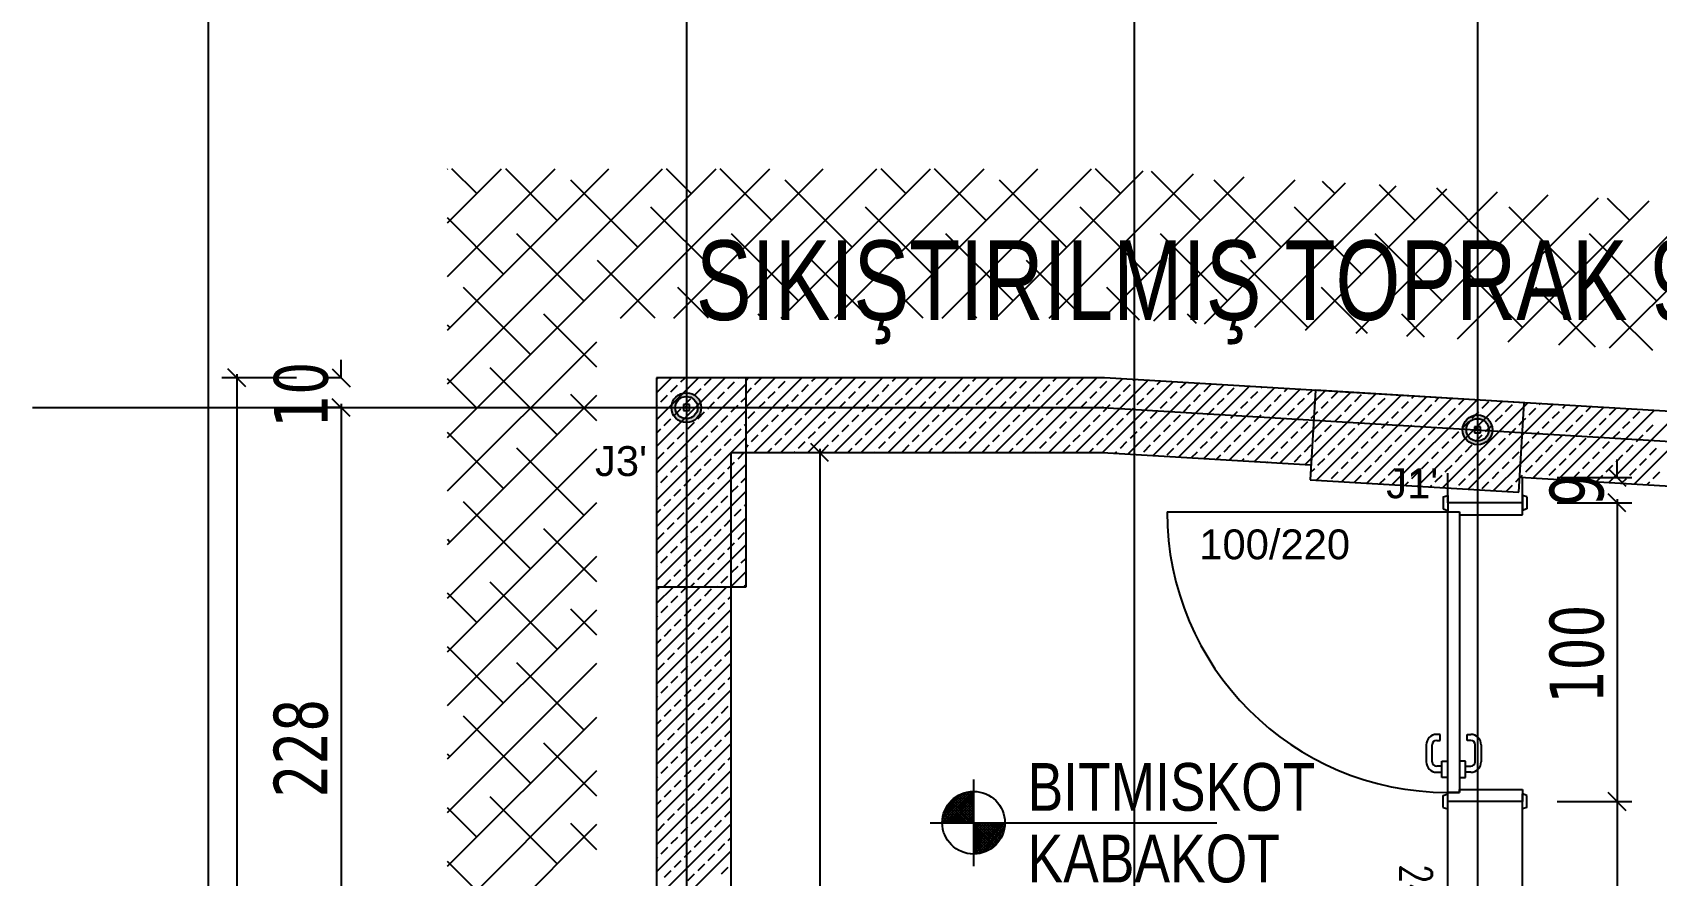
# Model space of a CAD drawing. Header units: millimetres. Extents: x 43168.9 to 43194.6, y -25545.1 to -25543.4.
# Drawn here: x 43170.1722 to 43170.281, y -25543.8257 to -25543.7692 of the extents above; entities that cross this region are included whole.
import ezdxf
from ezdxf.enums import TextEntityAlignment as Align

# ---------------------------------------------------------------- set-up
doc = ezdxf.new("R2010")
doc.units = ezdxf.units.MM
doc.header["$LTSCALE"] = 200
doc.linetypes.add('DASHDOT2', pattern=[0.5, 0.25, -0.125, 0, -0.125])
for name, color, linetype in [('aks_sgh', 5, 'DASHDOT2'), ('arsasiniri_sgh', 10, 'Continuous'), ('dograma_sgh', 43, 'Continuous'), ('duv_sgh', 4, 'Continuous'), ('kolon-b.a_sgh', 6, 'Continuous'), ('olcuaks_sgh', 41, 'Continuous'), ('olcuic_sgh', 183, 'Continuous'), ('poz_sgh', 12, 'Continuous'), ('tarama-betonarme_sgh', 223, 'Continuous'), ('tarama-zemin_sgh', 197, 'Continuous'), ('yazi-genel_sgh', 7, 'Continuous'), ('yazi-merdi_sgh', 9, 'Continuous')]:
    doc.layers.add(name, color=color, linetype=linetype)
doc.styles.add('1-200', font='arial.ttf', dxfattribs={"height": 60})
doc.styles.add('dim', font='VERDANA.TTF', dxfattribs={"width": 0.7})
doc.styles.add('text2', font='arial.ttf')
doc.styles.add('text3', font='simplex8.shx', dxfattribs={"width": 0.7})

msp = doc.modelspace()

# ---------------------------------------------------------------- hatches: boundary and pattern name
h = msp.add_hatch(color=256)
edge = h.paths.add_edge_path()
edge.add_arc((43170.216, -25543.79438), 0.001, 0, 360)
edge = h.paths.add_edge_path(flags=16)
edge.add_arc((43170.216, -25543.79438), 0.00075, 0, 360)
h = msp.add_hatch(color=256)
edge = h.paths.add_edge_path()
edge.add_arc((43170.269, -25543.79587), 0.001, 0, 360)
edge = h.paths.add_edge_path(flags=16)
edge.add_arc((43170.269, -25543.79587), 0.00075, 0, 360)

# ---------------------------------------------------------------- linework, layer by layer
at = {"color": 0, "linetype": 'ByBlock', "lineweight": -2}
for p, q in [((43170.18648, -25543.79298), (43170.18528, -25543.79178)), ((43170.19228, -25543.79178), (43170.19348, -25543.79298)), ((43170.19348, -25543.79498), (43170.19228, -25543.79378)), ((43170.19348, -25543.79498), (43170.19228, -25543.79378)), ((43170.2162, -25543.79418), (43170.2158, -25543.79418)), ((43170.2158, -25543.79418), (43170.2158, -25543.79458)), ((43170.21607, -25543.79431), (43170.21593, -25543.79445)), ((43170.21607, -25543.79445), (43170.21593, -25543.79431)), ((43170.2162, -25543.79458), (43170.2162, -25543.79418)), ((43170.2158, -25543.79458), (43170.2162, -25543.79458)), ((43170.2692, -25543.79567), (43170.2688, -25543.79567)), ((43170.2688, -25543.79567), (43170.2688, -25543.79607)), ((43170.2688, -25543.79607), (43170.2692, -25543.79607)), ((43170.26907, -25543.7958), (43170.26893, -25543.79594)), ((43170.26907, -25543.79594), (43170.26893, -25543.7958)), ((43170.2692, -25543.79607), (43170.2692, -25543.79567)), ((43170.22553, -25543.79798), (43170.22433, -25543.79678)), ((43170.27774, -25543.79845), (43170.27894, -25543.79965)), ((43170.27894, -25543.80136), (43170.27774, -25543.80016)), ((43170.27894, -25543.80136), (43170.27774, -25543.80016)), ((43170.27774, -25543.82016), (43170.27894, -25543.82136)), ((43170.27894, -25543.82136), (43170.27774, -25543.82016))]:
    msp.add_line(p, q, dxfattribs=at)
for p, q in [((43170.1722, -25543.79438), (43170.19488, -25543.79438)), ((43170.23315, -25543.82213), (43170.23519, -25543.82009)), ((43170.23316, -25543.82193), (43170.23499, -25543.82011)), ((43170.23321, -25543.82171), (43170.23478, -25543.82014)), ((43170.23327, -25543.82219), (43170.23524, -25543.82021)), ((43170.23328, -25543.82146), (43170.23452, -25543.82022)), ((43170.23344, -25543.82111), (43170.23417, -25543.82039)), ((43170.23345, -25543.82219), (43170.23524, -25543.82039)), ((43170.23524, -25543.82172), (43170.23402, -25543.82049)), ((43170.23524, -25543.82154), (43170.23412, -25543.82042)), ((43170.23524, -25543.82136), (43170.23423, -25543.82035)), ((43170.23524, -25543.82118), (43170.23436, -25543.82029)), ((43170.23524, -25543.821), (43170.23448, -25543.82024)), ((43170.23524, -25543.82082), (43170.23461, -25543.82019)), ((43170.23524, -25543.82064), (43170.23475, -25543.82015)), ((43170.23524, -25543.82046), (43170.2349, -25543.82012)), ((43170.23524, -25543.82028), (43170.23506, -25543.8201)), ((43170.23524, -25543.8201), (43170.23523, -25543.82009)), ((43170.23392, -25543.82219), (43170.23325, -25543.82152)), ((43170.2341, -25543.82219), (43170.23331, -25543.8214)), ((43170.23428, -25543.82219), (43170.23336, -25543.82127)), ((43170.23446, -25543.82219), (43170.23342, -25543.82115)), ((43170.23464, -25543.82219), (43170.23349, -25543.82104)), ((43170.23482, -25543.82219), (43170.23356, -25543.82093)), ((43170.23363, -25543.82219), (43170.23524, -25543.82057)), ((43170.235, -25543.82219), (43170.23364, -25543.82084)), ((43170.23517, -25543.82219), (43170.23373, -25543.82074)), ((43170.23381, -25543.82219), (43170.23524, -25543.82075)), ((43170.23524, -25543.82208), (43170.23382, -25543.82065)), ((43170.23524, -25543.8219), (43170.23391, -25543.82057)), ((43170.23399, -25543.82219), (43170.23524, -25543.82093)), ((43170.23417, -25543.82219), (43170.23524, -25543.82111)), ((43170.23435, -25543.82219), (43170.23524, -25543.82129)), ((43170.23453, -25543.82219), (43170.23524, -25543.82147)), ((43170.2332, -25543.82219), (43170.23315, -25543.82214)), ((43170.23338, -25543.82219), (43170.23316, -25543.82197)), ((43170.23356, -25543.82219), (43170.23318, -25543.82181)), ((43170.23374, -25543.82219), (43170.23322, -25543.82167)), ((43170.23471, -25543.82219), (43170.23524, -25543.82165)), ((43170.23488, -25543.82219), (43170.23524, -25543.82183)), ((43170.23506, -25543.82219), (43170.23524, -25543.82201)), ((43170.23524, -25543.82237), (43170.23542, -25543.82219)), ((43170.23524, -25543.82255), (43170.2356, -25543.82219)), ((43170.23524, -25543.82273), (43170.23578, -25543.82219)), ((43170.23524, -25543.82291), (43170.23596, -25543.82219)), ((43170.23524, -25543.82309), (43170.23614, -25543.82219)), ((43170.23524, -25543.82327), (43170.23632, -25543.82219)), ((43170.23524, -25543.82344), (43170.2365, -25543.82219)), ((43170.23524, -25543.82362), (43170.23668, -25543.82219)), ((43170.23524, -25543.8238), (43170.23686, -25543.82219)), ((43170.23524, -25543.82398), (43170.23704, -25543.82219)), ((43170.23524, -25543.82416), (43170.23722, -25543.82219)), ((43170.23669, -25543.82371), (43170.23524, -25543.82226)), ((43170.2366, -25543.82379), (43170.23524, -25543.82244)), ((43170.2365, -25543.82387), (43170.23524, -25543.82262)), ((43170.2353, -25543.82428), (43170.23734, -25543.82225)), ((43170.23678, -25543.82361), (43170.23535, -25543.82219)), ((43170.2355, -25543.82427), (43170.23733, -25543.82244)), ((43170.23686, -25543.82352), (43170.23553, -25543.82219)), ((43170.23694, -25543.82342), (43170.23571, -25543.82219)), ((43170.23572, -25543.82422), (43170.23729, -25543.82265)), ((43170.23701, -25543.82331), (43170.23589, -25543.82219)), ((43170.23708, -25543.8232), (43170.23607, -25543.82219)), ((43170.23714, -25543.82308), (43170.23625, -25543.82219)), ((43170.2372, -25543.82295), (43170.23643, -25543.82219)), ((43170.23724, -25543.82282), (43170.23661, -25543.82219)), ((43170.23728, -25543.82268), (43170.23679, -25543.82219)), ((43170.23731, -25543.82253), (43170.23697, -25543.82219)), ((43170.23733, -25543.82237), (43170.23715, -25543.82219)), ((43170.23734, -25543.8222), (43170.23733, -25543.82219)), ((43170.23639, -25543.82394), (43170.23524, -25543.8228)), ((43170.23628, -25543.82401), (43170.23524, -25543.82298)), ((43170.23616, -25543.82407), (43170.23524, -25543.82315)), ((43170.23603, -25543.82413), (43170.23524, -25543.82333)), ((43170.23591, -25543.82418), (43170.23524, -25543.82351)), ((43170.23576, -25543.82421), (43170.23524, -25543.82369)), ((43170.23597, -25543.82415), (43170.23722, -25543.82291)), ((43170.23632, -25543.82399), (43170.23704, -25543.82326)), ((43170.23562, -25543.82425), (43170.23524, -25543.82387)), ((43170.23546, -25543.82427), (43170.23524, -25543.82405)), ((43170.2353, -25543.82428), (43170.23524, -25543.82423))]:
    msp.add_line(p, q)
at = {"color": 0}
for p, q in [((43170.23524, -25543.81929), (43170.23524, -25543.82509)), ((43170.23234, -25543.82219), (43170.25154, -25543.82219))]:
    msp.add_line(p, q, dxfattribs=at)
at = {"color": 0, "linetype": 'Continuous', "lineweight": -2}
for centre, radius in [((43170.216, -25543.79438), 0.001), ((43170.216, -25543.79438), 0.00075), ((43170.269, -25543.79587), 0.001), ((43170.269, -25543.79587), 0.00075)]:
    msp.add_circle(centre, radius, dxfattribs=at)
at = {"color": 0}
msp.add_circle((43170.23524, -25543.82219), 0.0021, dxfattribs=at)
at = {"layer": 'aks_sgh'}
for p, q in [((43170.216, -25543.74092), (43170.216, -25544.78992)), ((43170.246, -25543.74092), (43170.246, -25544.78992)), ((43170.269, -25543.74092), (43170.269, -25544.78992)), ((43170.19488, -25543.79438), (43170.24394, -25543.79438)), ((43170.24394, -25543.79438), (43170.24388, -25543.79438)), ((43170.24388, -25543.79438), (43170.56788, -25543.81361))]:
    msp.add_line(p, q, dxfattribs=at)
at = {"layer": 'arsasiniri_sgh', "color": 14}
msp.add_line((43170.184, -25544.89), (43170.184, -25543.58847), dxfattribs=at)
at = {"layer": 'dograma_sgh'}
for p, q in [((43170.2667, -25543.80036), (43170.267, -25543.80026)), ((43170.2667, -25543.80036), (43170.2667, -25543.80116)), ((43170.267, -25543.80026), (43170.267, -25543.80126)), ((43170.272, -25543.80076), (43170.267, -25543.80076)), ((43170.267, -25543.80076), (43170.267, -25543.80136)), ((43170.2723, -25543.80036), (43170.272, -25543.80026)), ((43170.272, -25543.80026), (43170.272, -25543.80126)), ((43170.272, -25543.80156), (43170.272, -25543.80076)), ((43170.2723, -25543.80036), (43170.2723, -25543.80116)), ((43170.2667, -25543.80116), (43170.267, -25543.80126)), ((43170.267, -25543.82016), (43170.267, -25543.80136)), ((43170.267, -25543.80136), (43170.2678, -25543.80136)), ((43170.267, -25543.80136), (43170.2673, -25543.80136)), ((43170.2673, -25543.80136), (43170.2678, -25543.80136)), ((43170.2678, -25543.80136), (43170.2678, -25543.82016)), ((43170.2678, -25543.80136), (43170.2678, -25543.80156)), ((43170.2678, -25543.80156), (43170.272, -25543.80156)), ((43170.2723, -25543.80116), (43170.272, -25543.80126)), ((43170.26556, -25543.81697), (43170.26556, -25543.81811)), ((43170.26596, -25543.81811), (43170.26596, -25543.81697)), ((43170.2665, -25543.81627), (43170.26626, -25543.81627)), ((43170.26626, -25543.81667), (43170.2665, -25543.81667)), ((43170.2665, -25543.81667), (43170.2665, -25543.81627)), ((43170.2683, -25543.81667), (43170.2683, -25543.81627)), ((43170.2683, -25543.81627), (43170.26854, -25543.81627)), ((43170.26854, -25543.81667), (43170.2683, -25543.81667)), ((43170.26884, -25543.81811), (43170.26884, -25543.81697)), ((43170.26924, -25543.81697), (43170.26924, -25543.81811)), ((43170.2666, -25543.81916), (43170.2666, -25543.81806)), ((43170.2666, -25543.81806), (43170.267, -25543.81806)), ((43170.2682, -25543.81806), (43170.2678, -25543.81806)), ((43170.2682, -25543.81916), (43170.2682, -25543.81806)), ((43170.2666, -25543.81841), (43170.26626, -25543.81841)), ((43170.26626, -25543.81881), (43170.2666, -25543.81881)), ((43170.267, -25543.81916), (43170.2666, -25543.81916)), ((43170.2678, -25543.81916), (43170.2682, -25543.81916)), ((43170.2682, -25543.81841), (43170.26854, -25543.81841)), ((43170.26854, -25543.81881), (43170.2682, -25543.81881)), ((43170.2667, -25543.82036), (43170.267, -25543.82026)), ((43170.2667, -25543.82116), (43170.2667, -25543.82036)), ((43170.2678, -25543.82016), (43170.267, -25543.82016)), ((43170.267, -25543.82076), (43170.267, -25543.82016)), ((43170.267, -25543.82016), (43170.2673, -25543.82016)), ((43170.267, -25543.82126), (43170.267, -25543.82026)), ((43170.2673, -25543.82016), (43170.2678, -25543.82016)), ((43170.2678, -25543.82016), (43170.2678, -25543.81996)), ((43170.2678, -25543.81996), (43170.272, -25543.81996)), ((43170.272, -25543.81996), (43170.272, -25543.82076)), ((43170.2723, -25543.82036), (43170.272, -25543.82026)), ((43170.272, -25543.82126), (43170.272, -25543.82026)), ((43170.2723, -25543.82116), (43170.2723, -25543.82036)), ((43170.2667, -25543.82116), (43170.267, -25543.82126)), ((43170.272, -25543.82076), (43170.267, -25543.82076)), ((43170.2723, -25543.82116), (43170.272, -25543.82126))]:
    msp.add_line(p, q, dxfattribs=at)
at = {"layer": 'dograma_sgh', "color": 145}
msp.add_line((43170.2482, -25543.80136), (43170.267, -25543.80136), dxfattribs=at)
msp.add_arc((43170.267, -25543.80136), 0.0188, 180, 270, dxfattribs=at)
at = {"layer": 'dograma_sgh'}
for centre, radius, start, end in [((43170.26626, -25543.81697), 0.0007, 90, 180), ((43170.26626, -25543.81697), 0.0003, 90, 180), ((43170.26854, -25543.81697), 0.0007, 0, 90), ((43170.26854, -25543.81697), 0.0003, 0, 90), ((43170.26626, -25543.81811), 0.0007, 180, 270), ((43170.26626, -25543.81811), 0.0003, 180, 270), ((43170.26854, -25543.81811), 0.0003, 270, 0), ((43170.26854, -25543.81811), 0.0007, 270, 0)]:
    msp.add_arc(centre, radius, start, end, dxfattribs=at)
at = {"layer": 'duv_sgh'}
for p, q in [((43170.267, -25543.80076), (43170.267, -25543.79876)), ((43170.272, -25543.80076), (43170.272, -25543.79905)), ((43170.272, -25543.80076), (43170.267, -25543.80076)), ((43170.267, -25543.83792), (43170.267, -25543.82076)), ((43170.272, -25543.82076), (43170.267, -25543.82076)), ((43170.272, -25543.83792), (43170.272, -25543.82076))]:
    msp.add_line(p, q, dxfattribs=at)
at = {"layer": 'kolon-b.a_sgh'}
for p, q in [((43170.244, -25543.79238), (43170.214, -25543.79238)), ((43170.214, -25543.79238), (43170.214, -25543.91192)), ((43170.22, -25543.79238), (43170.214, -25543.79238)), ((43170.214, -25543.79238), (43170.214, -25543.80638)), ((43170.22, -25543.80638), (43170.22, -25543.79238)), ((43170.55088, -25543.8106), (43170.244, -25543.79238)), ((43170.25814, -25543.79322), (43170.25778, -25543.79921)), ((43170.27211, -25543.79405), (43170.25814, -25543.79322)), ((43170.27176, -25543.80004), (43170.27211, -25543.79405)), ((43170.219, -25543.90692), (43170.219, -25543.79738)), ((43170.219, -25543.79738), (43170.24385, -25543.79738)), ((43170.24385, -25543.79738), (43170.25784, -25543.79821)), ((43170.25778, -25543.79921), (43170.27176, -25543.80004)), ((43170.27182, -25543.79904), (43170.54588, -25543.81531)), ((43170.214, -25543.80638), (43170.22, -25543.80638))]:
    msp.add_line(p, q, dxfattribs=at)
at = {"layer": 'olcuaks_sgh'}
for p, q in [((43170.18588, -25543.79213), (43170.18588, -25544.78874)), ((43170.19288, -25543.79238), (43170.19288, -25543.79118)), ((43170.18988, -25543.79238), (43170.18488, -25543.79238)), ((43170.19288, -25543.79238), (43170.19188, -25543.79238)), ((43170.19288, -25543.79438), (43170.19188, -25543.79438)), ((43170.19288, -25543.79438), (43170.19188, -25543.79438)), ((43170.19288, -25543.79413), (43170.19288, -25543.84017)), ((43170.19288, -25543.79438), (43170.19288, -25543.79558))]:
    msp.add_line(p, q, dxfattribs=at)
at = {"layer": 'olcuic_sgh'}
for p, q in [((43170.221, -25543.79738), (43170.22593, -25543.79738)), ((43170.22493, -25543.79713), (43170.22493, -25543.90717)), ((43170.27834, -25543.79905), (43170.27834, -25543.79785)), ((43170.27434, -25543.79905), (43170.27934, -25543.79905)), ((43170.27434, -25543.80076), (43170.27934, -25543.80076)), ((43170.27434, -25543.80076), (43170.27934, -25543.80076)), ((43170.27834, -25543.80051), (43170.27834, -25543.82101)), ((43170.27834, -25543.80076), (43170.27834, -25543.80196)), ((43170.27834, -25543.82051), (43170.27834, -25543.83817)), ((43170.27434, -25543.82076), (43170.27934, -25543.82076)), ((43170.27434, -25543.82076), (43170.27934, -25543.82076))]:
    msp.add_line(p, q, dxfattribs=at)
at = {"layer": 'tarama-betonarme_sgh'}
for p, q in [((43170.214, -25543.79339), (43170.21501, -25543.79238)), ((43170.214, -25543.79519), (43170.21681, -25543.79238)), ((43170.214, -25543.79698), (43170.2186, -25543.79238)), ((43170.214, -25543.79878), (43170.22, -25543.79278)), ((43170.21407, -25543.79243), (43170.21411, -25543.79238)), ((43170.21497, -25543.79333), (43170.21541, -25543.79288)), ((43170.21564, -25543.79265), (43170.21591, -25543.79238)), ((43170.21654, -25543.79355), (43170.21699, -25543.7931)), ((43170.21721, -25543.79288), (43170.21766, -25543.79243)), ((43170.21878, -25543.7931), (43170.21923, -25543.79265)), ((43170.21946, -25543.79243), (43170.2195, -25543.79238)), ((43170.22, -25543.79253), (43170.22015, -25543.79238)), ((43170.22, -25543.79433), (43170.22195, -25543.79238)), ((43170.22, -25543.79613), (43170.22374, -25543.79238)), ((43170.22, -25543.79343), (43170.22037, -25543.79306)), ((43170.22054, -25543.79738), (43170.22554, -25543.79238)), ((43170.22059, -25543.79284), (43170.22104, -25543.79239)), ((43170.22149, -25543.79374), (43170.22194, -25543.79329)), ((43170.22217, -25543.79306), (43170.22262, -25543.79261)), ((43170.22233, -25543.79738), (43170.22733, -25543.79238)), ((43170.22284, -25543.79239), (43170.22284, -25543.79238)), ((43170.22374, -25543.79329), (43170.22419, -25543.79284)), ((43170.22413, -25543.79738), (43170.22913, -25543.79238)), ((43170.22441, -25543.79261), (43170.22464, -25543.79238)), ((43170.22531, -25543.79351), (43170.22576, -25543.79306)), ((43170.22593, -25543.79738), (43170.23093, -25543.79238)), ((43170.22598, -25543.79284), (43170.22643, -25543.79239)), ((43170.22688, -25543.79374), (43170.22733, -25543.79329)), ((43170.22755, -25543.79306), (43170.228, -25543.79261)), ((43170.22772, -25543.79738), (43170.23272, -25543.79238)), ((43170.22823, -25543.79239), (43170.22823, -25543.79238)), ((43170.22913, -25543.79329), (43170.22957, -25543.79284)), ((43170.22952, -25543.79738), (43170.23452, -25543.79238)), ((43170.2298, -25543.79261), (43170.23003, -25543.79238)), ((43170.2307, -25543.79351), (43170.23115, -25543.79306)), ((43170.23131, -25543.79738), (43170.23631, -25543.79238)), ((43170.23137, -25543.79284), (43170.23182, -25543.79239)), ((43170.23227, -25543.79374), (43170.23272, -25543.79329)), ((43170.23294, -25543.79306), (43170.23339, -25543.79261)), ((43170.23311, -25543.79738), (43170.23811, -25543.79238)), ((43170.23362, -25543.79239), (43170.23362, -25543.79238)), ((43170.23451, -25543.79329), (43170.23496, -25543.79284)), ((43170.23491, -25543.79738), (43170.23991, -25543.79238)), ((43170.23519, -25543.79261), (43170.23542, -25543.79238)), ((43170.23609, -25543.79351), (43170.23653, -25543.79306)), ((43170.2367, -25543.79738), (43170.2417, -25543.79238)), ((43170.23676, -25543.79284), (43170.23721, -25543.79239)), ((43170.23766, -25543.79374), (43170.23811, -25543.79329)), ((43170.23833, -25543.79306), (43170.23878, -25543.79261)), ((43170.2385, -25543.79738), (43170.2435, -25543.79238)), ((43170.239, -25543.79239), (43170.23901, -25543.79238)), ((43170.2399, -25543.79329), (43170.24035, -25543.79284)), ((43170.24029, -25543.79738), (43170.24522, -25543.79246)), ((43170.24058, -25543.79261), (43170.2408, -25543.79238)), ((43170.24147, -25543.79351), (43170.24192, -25543.79306)), ((43170.24209, -25543.79738), (43170.24692, -25543.79256)), ((43170.24215, -25543.79284), (43170.2426, -25543.79239)), ((43170.24305, -25543.79374), (43170.24349, -25543.79329)), ((43170.24372, -25543.79306), (43170.24417, -25543.79261)), ((43170.24388, -25543.79739), (43170.24861, -25543.79266)), ((43170.24529, -25543.79329), (43170.24574, -25543.79284)), ((43170.24558, -25543.79749), (43170.25031, -25543.79276)), ((43170.24596, -25543.79261), (43170.24607, -25543.79251)), ((43170.24686, -25543.79351), (43170.24731, -25543.79306)), ((43170.24728, -25543.79759), (43170.252, -25543.79286)), ((43170.24754, -25543.79284), (43170.24777, -25543.79261)), ((43170.24843, -25543.79374), (43170.24888, -25543.79329)), ((43170.24897, -25543.79769), (43170.2537, -25543.79296)), ((43170.24911, -25543.79306), (43170.24946, -25543.79271)), ((43170.25067, -25543.79779), (43170.25539, -25543.79306)), ((43170.25068, -25543.79329), (43170.25113, -25543.79284)), ((43170.25225, -25543.79351), (43170.2527, -25543.79306)), ((43170.25236, -25543.79789), (43170.25709, -25543.79316)), ((43170.25382, -25543.79374), (43170.25427, -25543.79329)), ((43170.2545, -25543.79306), (43170.25455, -25543.79301)), ((43170.25607, -25543.79329), (43170.25624, -25543.79311)), ((43170.25764, -25543.79351), (43170.25794, -25543.79321)), ((43170.25809, -25543.79395), (43170.25879, -25543.79326)), ((43170.25921, -25543.79374), (43170.25963, -25543.79331)), ((43170.214, -25543.79429), (43170.21407, -25543.79422)), ((43170.21429, -25543.794), (43170.21474, -25543.79355)), ((43170.21586, -25543.79422), (43170.21631, -25543.79377)), ((43170.21743, -25543.79445), (43170.21788, -25543.794)), ((43170.21811, -25543.79377), (43170.21856, -25543.79333)), ((43170.21901, -25543.79467), (43170.21946, -25543.79422)), ((43170.21968, -25543.794), (43170.22, -25543.79368)), ((43170.22082, -25543.79441), (43170.22127, -25543.79396)), ((43170.22239, -25543.79463), (43170.22284, -25543.79418)), ((43170.22306, -25543.79396), (43170.22351, -25543.79351)), ((43170.22464, -25543.79418), (43170.22508, -25543.79374)), ((43170.22621, -25543.79441), (43170.22666, -25543.79396)), ((43170.22778, -25543.79463), (43170.22823, -25543.79418)), ((43170.22845, -25543.79396), (43170.2289, -25543.79351)), ((43170.23002, -25543.79418), (43170.23047, -25543.79374)), ((43170.2316, -25543.79441), (43170.23204, -25543.79396)), ((43170.23317, -25543.79463), (43170.23362, -25543.79418)), ((43170.23384, -25543.79396), (43170.23429, -25543.79351)), ((43170.23541, -25543.79418), (43170.23586, -25543.79374)), ((43170.23698, -25543.79441), (43170.23743, -25543.79396)), ((43170.23856, -25543.79463), (43170.239, -25543.79418)), ((43170.23923, -25543.79396), (43170.23968, -25543.79351)), ((43170.2408, -25543.79418), (43170.24125, -25543.79374)), ((43170.24237, -25543.79441), (43170.24282, -25543.79396)), ((43170.24394, -25543.79463), (43170.24439, -25543.79418)), ((43170.24462, -25543.79396), (43170.24507, -25543.79351)), ((43170.24619, -25543.79418), (43170.24664, -25543.79374)), ((43170.24776, -25543.79441), (43170.24821, -25543.79396)), ((43170.24933, -25543.79463), (43170.24978, -25543.79418)), ((43170.25, -25543.79396), (43170.25045, -25543.79351)), ((43170.25158, -25543.79418), (43170.25203, -25543.79374)), ((43170.25315, -25543.79441), (43170.2536, -25543.79396)), ((43170.25406, -25543.79799), (43170.25809, -25543.79395)), ((43170.25472, -25543.79463), (43170.25517, -25543.79418)), ((43170.25539, -25543.79396), (43170.25584, -25543.79351)), ((43170.25696, -25543.79418), (43170.25741, -25543.79374)), ((43170.25787, -25543.79777), (43170.26218, -25543.79346)), ((43170.25798, -25543.79586), (43170.26048, -25543.79336)), ((43170.2582, -25543.79924), (43170.26387, -25543.79356)), ((43170.25854, -25543.79441), (43170.25899, -25543.79396)), ((43170.25989, -25543.79934), (43170.26557, -25543.79366)), ((43170.26011, -25543.79463), (43170.26056, -25543.79418)), ((43170.26078, -25543.79396), (43170.26123, -25543.79351)), ((43170.26159, -25543.79944), (43170.26726, -25543.79376)), ((43170.26235, -25543.79418), (43170.2628, -25543.79374)), ((43170.26328, -25543.79954), (43170.26896, -25543.79387)), ((43170.26392, -25543.79441), (43170.26437, -25543.79396)), ((43170.2646, -25543.79374), (43170.26472, -25543.79361)), ((43170.26498, -25543.79964), (43170.27065, -25543.79397)), ((43170.2655, -25543.79463), (43170.26594, -25543.79418)), ((43170.26617, -25543.79396), (43170.26641, -25543.79371)), ((43170.26667, -25543.79974), (43170.2721, -25543.79432)), ((43170.26774, -25543.79418), (43170.26811, -25543.79382)), ((43170.26931, -25543.79441), (43170.26976, -25543.79396)), ((43170.27088, -25543.79463), (43170.27133, -25543.79418)), ((43170.27187, -25543.79814), (43170.27574, -25543.79427)), ((43170.27198, -25543.79623), (43170.27404, -25543.79417)), ((43170.2721, -25543.79432), (43170.27235, -25543.79407)), ((43170.27271, -25543.7991), (43170.27743, -25543.79437)), ((43170.27313, -25543.79418), (43170.2732, -25543.79412)), ((43170.2747, -25543.79441), (43170.27489, -25543.79422)), ((43170.27627, -25543.79463), (43170.27659, -25543.79432)), ((43170.214, -25543.80058), (43170.22, -25543.79458)), ((43170.21452, -25543.79557), (43170.21497, -25543.79512)), ((43170.21519, -25543.7949), (43170.21564, -25543.79445)), ((43170.21609, -25543.7958), (43170.21654, -25543.79535)), ((43170.21676, -25543.79512), (43170.21721, -25543.79467)), ((43170.21833, -25543.79535), (43170.21878, -25543.7949)), ((43170.2199, -25543.79557), (43170.22, -25543.79548)), ((43170.22015, -25543.79508), (43170.22059, -25543.79463)), ((43170.22172, -25543.79531), (43170.22217, -25543.79486)), ((43170.22329, -25543.79553), (43170.22374, -25543.79508)), ((43170.22396, -25543.79486), (43170.22441, -25543.79441)), ((43170.22486, -25543.79576), (43170.22531, -25543.79531)), ((43170.22553, -25543.79508), (43170.22598, -25543.79463)), ((43170.22711, -25543.79531), (43170.22755, -25543.79486)), ((43170.22868, -25543.79553), (43170.22913, -25543.79508)), ((43170.22935, -25543.79486), (43170.2298, -25543.79441)), ((43170.23025, -25543.79576), (43170.2307, -25543.79531)), ((43170.23092, -25543.79508), (43170.23137, -25543.79463)), ((43170.23249, -25543.79531), (43170.23294, -25543.79486)), ((43170.23406, -25543.79553), (43170.23451, -25543.79508)), ((43170.23474, -25543.79486), (43170.23519, -25543.79441)), ((43170.23564, -25543.79576), (43170.23609, -25543.79531)), ((43170.23631, -25543.79508), (43170.23676, -25543.79463)), ((43170.23788, -25543.79531), (43170.23833, -25543.79486)), ((43170.23945, -25543.79553), (43170.2399, -25543.79508)), ((43170.24013, -25543.79486), (43170.24058, -25543.79441)), ((43170.24102, -25543.79576), (43170.24147, -25543.79531)), ((43170.2417, -25543.79508), (43170.24215, -25543.79463)), ((43170.24327, -25543.79531), (43170.24372, -25543.79486)), ((43170.24484, -25543.79553), (43170.24529, -25543.79508)), ((43170.24551, -25543.79486), (43170.24596, -25543.79441)), ((43170.24641, -25543.79576), (43170.24686, -25543.79531)), ((43170.24709, -25543.79508), (43170.24754, -25543.79463)), ((43170.24866, -25543.79531), (43170.24911, -25543.79486)), ((43170.25023, -25543.79553), (43170.25068, -25543.79508)), ((43170.2509, -25543.79486), (43170.25135, -25543.79441)), ((43170.2518, -25543.79576), (43170.25225, -25543.79531)), ((43170.25247, -25543.79508), (43170.25292, -25543.79463)), ((43170.25405, -25543.79531), (43170.2545, -25543.79486)), ((43170.25562, -25543.79553), (43170.25607, -25543.79508)), ((43170.25629, -25543.79486), (43170.25674, -25543.79441)), ((43170.25719, -25543.79576), (43170.25764, -25543.79531)), ((43170.25786, -25543.79508), (43170.25804, -25543.79491)), ((43170.25804, -25543.79491), (43170.25831, -25543.79463)), ((43170.25943, -25543.79531), (43170.25988, -25543.79486)), ((43170.26101, -25543.79553), (43170.26145, -25543.79508)), ((43170.26168, -25543.79486), (43170.26213, -25543.79441)), ((43170.26258, -25543.79576), (43170.26303, -25543.79531)), ((43170.26325, -25543.79508), (43170.2637, -25543.79463)), ((43170.26482, -25543.79531), (43170.26527, -25543.79486)), ((43170.26639, -25543.79553), (43170.26684, -25543.79508)), ((43170.26707, -25543.79486), (43170.26752, -25543.79441)), ((43170.26797, -25543.79576), (43170.26841, -25543.79531)), ((43170.26864, -25543.79508), (43170.26909, -25543.79463)), ((43170.27021, -25543.79531), (43170.27066, -25543.79486)), ((43170.27178, -25543.79553), (43170.27204, -25543.79527)), ((43170.27204, -25543.79527), (43170.27223, -25543.79508)), ((43170.27246, -25543.79486), (43170.2729, -25543.79441)), ((43170.27335, -25543.79576), (43170.2738, -25543.79531)), ((43170.27403, -25543.79508), (43170.27448, -25543.79463)), ((43170.2744, -25543.7992), (43170.27913, -25543.79447)), ((43170.2756, -25543.79531), (43170.27605, -25543.79486)), ((43170.2761, -25543.7993), (43170.28083, -25543.79457)), ((43170.27717, -25543.79553), (43170.27762, -25543.79508)), ((43170.27779, -25543.7994), (43170.28252, -25543.79467)), ((43170.27784, -25543.79486), (43170.27828, -25543.79442)), ((43170.27874, -25543.79576), (43170.27919, -25543.79531)), ((43170.27942, -25543.79508), (43170.27986, -25543.79463)), ((43170.27949, -25543.7995), (43170.28422, -25543.79477)), ((43170.214, -25543.79609), (43170.21429, -25543.7958)), ((43170.214, -25543.80237), (43170.22, -25543.79637)), ((43170.21541, -25543.79647), (43170.21586, -25543.79602)), ((43170.21699, -25543.79669), (43170.21743, -25543.79624)), ((43170.21766, -25543.79602), (43170.21811, -25543.79557)), ((43170.21856, -25543.79692), (43170.21901, -25543.79647)), ((43170.21923, -25543.79624), (43170.21968, -25543.7958)), ((43170.22037, -25543.79665), (43170.22082, -25543.7962)), ((43170.22104, -25543.79598), (43170.22149, -25543.79553)), ((43170.22194, -25543.79688), (43170.22239, -25543.79643)), ((43170.22262, -25543.7962), (43170.22306, -25543.79576)), ((43170.22419, -25543.79643), (43170.22464, -25543.79598)), ((43170.22576, -25543.79665), (43170.22621, -25543.7962)), ((43170.22643, -25543.79598), (43170.22688, -25543.79553)), ((43170.22733, -25543.79688), (43170.22778, -25543.79643)), ((43170.228, -25543.7962), (43170.22845, -25543.79576)), ((43170.22957, -25543.79643), (43170.23002, -25543.79598)), ((43170.23115, -25543.79665), (43170.2316, -25543.7962)), ((43170.23182, -25543.79598), (43170.23227, -25543.79553)), ((43170.23272, -25543.79688), (43170.23317, -25543.79643)), ((43170.23339, -25543.7962), (43170.23384, -25543.79576)), ((43170.23496, -25543.79643), (43170.23541, -25543.79598)), ((43170.23653, -25543.79665), (43170.23698, -25543.7962)), ((43170.23721, -25543.79598), (43170.23766, -25543.79553)), ((43170.23811, -25543.79688), (43170.23856, -25543.79643)), ((43170.23878, -25543.7962), (43170.23923, -25543.79576)), ((43170.24035, -25543.79643), (43170.2408, -25543.79598)), ((43170.24192, -25543.79665), (43170.24237, -25543.7962)), ((43170.2426, -25543.79598), (43170.24305, -25543.79553)), ((43170.24349, -25543.79688), (43170.24394, -25543.79643)), ((43170.24417, -25543.7962), (43170.24462, -25543.79576)), ((43170.24574, -25543.79643), (43170.24619, -25543.79598)), ((43170.24731, -25543.79665), (43170.24776, -25543.7962)), ((43170.24798, -25543.79598), (43170.24843, -25543.79553)), ((43170.24888, -25543.79688), (43170.24933, -25543.79643)), ((43170.24956, -25543.7962), (43170.25, -25543.79576)), ((43170.25113, -25543.79643), (43170.25158, -25543.79598)), ((43170.2527, -25543.79665), (43170.25315, -25543.7962)), ((43170.25337, -25543.79598), (43170.25382, -25543.79553)), ((43170.25427, -25543.79688), (43170.25472, -25543.79643)), ((43170.25494, -25543.7962), (43170.25539, -25543.79576)), ((43170.25575, -25543.79809), (43170.25798, -25543.79586)), ((43170.25652, -25543.79643), (43170.25696, -25543.79598)), ((43170.25809, -25543.79665), (43170.25854, -25543.7962)), ((43170.25876, -25543.79598), (43170.25921, -25543.79553)), ((43170.25966, -25543.79688), (43170.26011, -25543.79643)), ((43170.26033, -25543.7962), (43170.26078, -25543.79576)), ((43170.2619, -25543.79643), (43170.26235, -25543.79598)), ((43170.26348, -25543.79665), (43170.26392, -25543.7962)), ((43170.26415, -25543.79598), (43170.2646, -25543.79553)), ((43170.26505, -25543.79688), (43170.2655, -25543.79643)), ((43170.26572, -25543.7962), (43170.26617, -25543.79576)), ((43170.26729, -25543.79643), (43170.26774, -25543.79598)), ((43170.26837, -25543.79984), (43170.27198, -25543.79623)), ((43170.26886, -25543.79665), (43170.26931, -25543.7962)), ((43170.26954, -25543.79598), (43170.26999, -25543.79553)), ((43170.27043, -25543.79688), (43170.27088, -25543.79643)), ((43170.27111, -25543.7962), (43170.27156, -25543.79576)), ((43170.27268, -25543.79643), (43170.27313, -25543.79598)), ((43170.27425, -25543.79665), (43170.2747, -25543.7962)), ((43170.27493, -25543.79598), (43170.27537, -25543.79553)), ((43170.27582, -25543.79688), (43170.27627, -25543.79643)), ((43170.2765, -25543.7962), (43170.27695, -25543.79576)), ((43170.27807, -25543.79643), (43170.27852, -25543.79598)), ((43170.27964, -25543.79665), (43170.28009, -25543.7962)), ((43170.28031, -25543.79598), (43170.28076, -25543.79553)), ((43170.21407, -25543.79782), (43170.21452, -25543.79737)), ((43170.21474, -25543.79714), (43170.21519, -25543.79669)), ((43170.21564, -25543.79804), (43170.21609, -25543.79759)), ((43170.21631, -25543.79737), (43170.21676, -25543.79692)), ((43170.21788, -25543.79759), (43170.21833, -25543.79714)), ((43170.21946, -25543.79782), (43170.2199, -25543.79737)), ((43170.22, -25543.79702), (43170.22015, -25543.79688)), ((43170.22144, -25543.79738), (43170.22172, -25543.7971)), ((43170.22323, -25543.79738), (43170.22329, -25543.79733)), ((43170.22351, -25543.7971), (43170.22396, -25543.79665)), ((43170.22508, -25543.79733), (43170.22553, -25543.79688)), ((43170.22682, -25543.79738), (43170.22711, -25543.7971)), ((43170.22862, -25543.79738), (43170.22868, -25543.79733)), ((43170.2289, -25543.7971), (43170.22935, -25543.79665)), ((43170.23047, -25543.79733), (43170.23092, -25543.79688)), ((43170.23221, -25543.79738), (43170.23249, -25543.7971)), ((43170.23401, -25543.79738), (43170.23406, -25543.79733)), ((43170.23429, -25543.7971), (43170.23474, -25543.79665)), ((43170.23586, -25543.79733), (43170.23631, -25543.79688)), ((43170.2376, -25543.79738), (43170.23788, -25543.7971)), ((43170.2394, -25543.79738), (43170.23945, -25543.79733)), ((43170.23968, -25543.7971), (43170.24013, -25543.79665)), ((43170.24125, -25543.79733), (43170.2417, -25543.79688)), ((43170.24299, -25543.79738), (43170.24327, -25543.7971)), ((43170.24473, -25543.79744), (43170.24484, -25543.79733)), ((43170.24507, -25543.7971), (43170.24551, -25543.79665)), ((43170.24664, -25543.79733), (43170.24709, -25543.79688)), ((43170.24821, -25543.79755), (43170.24866, -25543.7971)), ((43170.24982, -25543.79774), (43170.25023, -25543.79733)), ((43170.25045, -25543.7971), (43170.2509, -25543.79665)), ((43170.25151, -25543.79784), (43170.2518, -25543.79755)), ((43170.25203, -25543.79733), (43170.25247, -25543.79688)), ((43170.2536, -25543.79755), (43170.25405, -25543.7971)), ((43170.25517, -25543.79778), (43170.25562, -25543.79733)), ((43170.25584, -25543.7971), (43170.25629, -25543.79665)), ((43170.25674, -25543.798), (43170.25719, -25543.79755)), ((43170.25741, -25543.79733), (43170.25786, -25543.79688)), ((43170.25899, -25543.79755), (43170.25943, -25543.7971)), ((43170.26056, -25543.79778), (43170.26101, -25543.79733)), ((43170.26123, -25543.7971), (43170.26168, -25543.79665)), ((43170.26213, -25543.798), (43170.26258, -25543.79755)), ((43170.2628, -25543.79733), (43170.26325, -25543.79688)), ((43170.26437, -25543.79755), (43170.26482, -25543.7971)), ((43170.26594, -25543.79778), (43170.26639, -25543.79733)), ((43170.26662, -25543.7971), (43170.26707, -25543.79665)), ((43170.26752, -25543.798), (43170.26797, -25543.79755)), ((43170.26819, -25543.79733), (43170.26864, -25543.79688)), ((43170.26976, -25543.79755), (43170.27021, -25543.7971)), ((43170.27133, -25543.79778), (43170.27178, -25543.79733)), ((43170.27201, -25543.7971), (43170.27246, -25543.79665)), ((43170.2729, -25543.798), (43170.27335, -25543.79755)), ((43170.27358, -25543.79733), (43170.27403, -25543.79688)), ((43170.27515, -25543.79755), (43170.2756, -25543.7971)), ((43170.27672, -25543.79778), (43170.27717, -25543.79733)), ((43170.27739, -25543.7971), (43170.27784, -25543.79665)), ((43170.27829, -25543.798), (43170.27874, -25543.79755)), ((43170.27897, -25543.79733), (43170.27942, -25543.79688)), ((43170.28054, -25543.79755), (43170.28099, -25543.7971)), ((43170.214, -25543.80417), (43170.22, -25543.79817)), ((43170.21497, -25543.79871), (43170.21541, -25543.79826)), ((43170.21654, -25543.79894), (43170.21699, -25543.79849)), ((43170.21721, -25543.79826), (43170.21766, -25543.79782)), ((43170.21811, -25543.79916), (43170.21856, -25543.79871)), ((43170.21878, -25543.79849), (43170.21923, -25543.79804)), ((43170.25321, -25543.79794), (43170.25337, -25543.79778)), ((43170.2549, -25543.79804), (43170.25494, -25543.798)), ((43170.25745, -25543.79819), (43170.25787, -25543.79777)), ((43170.25781, -25543.79873), (43170.25809, -25543.79845)), ((43170.25831, -25543.79823), (43170.25876, -25543.79778)), ((43170.25921, -25543.79912), (43170.25966, -25543.79867)), ((43170.25988, -25543.79845), (43170.26033, -25543.798)), ((43170.26145, -25543.79867), (43170.2619, -25543.79823)), ((43170.26303, -25543.7989), (43170.26348, -25543.79845)), ((43170.2637, -25543.79823), (43170.26415, -25543.79778)), ((43170.2646, -25543.79912), (43170.26505, -25543.79867)), ((43170.26527, -25543.79845), (43170.26572, -25543.798)), ((43170.26684, -25543.79867), (43170.26729, -25543.79823)), ((43170.26841, -25543.7989), (43170.26886, -25543.79845)), ((43170.26909, -25543.79823), (43170.26954, -25543.79778)), ((43170.26999, -25543.79912), (43170.27043, -25543.79867)), ((43170.27007, -25543.79994), (43170.27187, -25543.79814)), ((43170.27066, -25543.79845), (43170.27111, -25543.798)), ((43170.27223, -25543.79867), (43170.27268, -25543.79823)), ((43170.2738, -25543.7989), (43170.27425, -25543.79845)), ((43170.27448, -25543.79823), (43170.27493, -25543.79778)), ((43170.27537, -25543.79912), (43170.27582, -25543.79867)), ((43170.27605, -25543.79845), (43170.2765, -25543.798)), ((43170.27762, -25543.79867), (43170.27807, -25543.79823)), ((43170.27919, -25543.7989), (43170.27964, -25543.79845)), ((43170.27986, -25543.79823), (43170.28031, -25543.79778)), ((43170.28076, -25543.79912), (43170.28121, -25543.79867)), ((43170.214, -25543.79968), (43170.21407, -25543.79961)), ((43170.21429, -25543.79939), (43170.21474, -25543.79894)), ((43170.21519, -25543.80029), (43170.21564, -25543.79984)), ((43170.21586, -25543.79961), (43170.21631, -25543.79916)), ((43170.21743, -25543.79984), (43170.21788, -25543.79939)), ((43170.21901, -25543.80006), (43170.21946, -25543.79961)), ((43170.21968, -25543.79939), (43170.22, -25543.79907)), ((43170.26078, -25543.79935), (43170.26123, -25543.7989)), ((43170.26244, -25543.79949), (43170.2628, -25543.79912)), ((43170.26413, -25543.79959), (43170.26437, -25543.79935)), ((43170.26583, -25543.79969), (43170.26594, -25543.79957)), ((43170.26617, -25543.79935), (43170.26662, -25543.7989)), ((43170.26774, -25543.79957), (43170.26819, -25543.79912)), ((43170.26931, -25543.7998), (43170.26976, -25543.79935)), ((43170.27091, -25543.79999), (43170.27133, -25543.79957)), ((43170.27156, -25543.79935), (43170.27181, -25543.79909)), ((43170.27186, -25543.79905), (43170.27201, -25543.7989)), ((43170.27355, -25543.79915), (43170.27358, -25543.79912)), ((43170.27695, -25543.79935), (43170.27739, -25543.7989)), ((43170.27864, -25543.79945), (43170.27897, -25543.79912)), ((43170.28034, -25543.79955), (43170.28054, -25543.79935)), ((43170.214, -25543.80597), (43170.22, -25543.79997)), ((43170.21452, -25543.80096), (43170.21497, -25543.80051)), ((43170.21609, -25543.80118), (43170.21654, -25543.80073)), ((43170.21676, -25543.80051), (43170.21721, -25543.80006)), ((43170.21833, -25543.80073), (43170.21878, -25543.80029)), ((43170.2199, -25543.80096), (43170.22, -25543.80086)), ((43170.214, -25543.80148), (43170.21429, -25543.80118)), ((43170.21538, -25543.80638), (43170.22, -25543.80176)), ((43170.21541, -25543.80186), (43170.21586, -25543.80141)), ((43170.21699, -25543.80208), (43170.21743, -25543.80163)), ((43170.21766, -25543.80141), (43170.21811, -25543.80096)), ((43170.21856, -25543.80231), (43170.21901, -25543.80186)), ((43170.21923, -25543.80163), (43170.21968, -25543.80118)), ((43170.21407, -25543.8032), (43170.21452, -25543.80275)), ((43170.21474, -25543.80253), (43170.21519, -25543.80208)), ((43170.21564, -25543.80343), (43170.21609, -25543.80298)), ((43170.21631, -25543.80275), (43170.21676, -25543.80231)), ((43170.21788, -25543.80298), (43170.21833, -25543.80253)), ((43170.21946, -25543.8032), (43170.2199, -25543.80275)), ((43170.21497, -25543.8041), (43170.21541, -25543.80365)), ((43170.21654, -25543.80433), (43170.21699, -25543.80388)), ((43170.21717, -25543.80638), (43170.22, -25543.80356)), ((43170.21721, -25543.80365), (43170.21766, -25543.8032)), ((43170.21811, -25543.80455), (43170.21856, -25543.8041)), ((43170.21878, -25543.80388), (43170.21923, -25543.80343)), ((43170.214, -25543.80507), (43170.21407, -25543.805)), ((43170.21429, -25543.80478), (43170.21474, -25543.80433)), ((43170.21519, -25543.80567), (43170.21564, -25543.80522)), ((43170.21586, -25543.805), (43170.21631, -25543.80455)), ((43170.21743, -25543.80522), (43170.21788, -25543.80478)), ((43170.21901, -25543.80545), (43170.21946, -25543.805)), ((43170.21968, -25543.80478), (43170.22, -25543.80446)), ((43170.21452, -25543.80635), (43170.21497, -25543.8059)), ((43170.21628, -25543.80638), (43170.21654, -25543.80612)), ((43170.21676, -25543.8059), (43170.21721, -25543.80545)), ((43170.21807, -25543.80638), (43170.21811, -25543.80635)), ((43170.21833, -25543.80612), (43170.21878, -25543.80567)), ((43170.21897, -25543.80638), (43170.22, -25543.80535)), ((43170.2199, -25543.80635), (43170.22, -25543.80625)), ((43170.214, -25543.80751), (43170.21513, -25543.80638)), ((43170.214, -25543.80931), (43170.21693, -25543.80638)), ((43170.214, -25543.81111), (43170.21872, -25543.80638)), ((43170.21408, -25543.80653), (43170.21423, -25543.80638)), ((43170.21498, -25543.80743), (43170.21543, -25543.80698)), ((43170.21566, -25543.80676), (43170.21603, -25543.80638)), ((43170.21655, -25543.80765), (43170.217, -25543.80721)), ((43170.21723, -25543.80698), (43170.21768, -25543.80653)), ((43170.21812, -25543.80788), (43170.21857, -25543.80743)), ((43170.2188, -25543.80721), (43170.219, -25543.807)), ((43170.214, -25543.8129), (43170.219, -25543.8079)), ((43170.214, -25543.80841), (43170.21408, -25543.80833)), ((43170.21431, -25543.8081), (43170.21476, -25543.80765)), ((43170.21588, -25543.80833), (43170.21633, -25543.80788)), ((43170.21745, -25543.80855), (43170.2179, -25543.8081)), ((43170.21453, -25543.80968), (43170.21498, -25543.80923)), ((43170.21521, -25543.809), (43170.21566, -25543.80855)), ((43170.2161, -25543.8099), (43170.21655, -25543.80945)), ((43170.21678, -25543.80923), (43170.21723, -25543.80878)), ((43170.21835, -25543.80945), (43170.2188, -25543.809)), ((43170.214, -25543.8147), (43170.219, -25543.8097)), ((43170.214, -25543.81021), (43170.21431, -25543.8099)), ((43170.21543, -25543.81057), (43170.21588, -25543.81012)), ((43170.217, -25543.8108), (43170.21745, -25543.81035)), ((43170.21768, -25543.81012), (43170.21812, -25543.80968)), ((43170.21857, -25543.81102), (43170.219, -25543.8106)), ((43170.214, -25543.81649), (43170.219, -25543.81149)), ((43170.21408, -25543.81192), (43170.21453, -25543.81147)), ((43170.21476, -25543.81125), (43170.21521, -25543.8108)), ((43170.21566, -25543.81214), (43170.2161, -25543.8117)), ((43170.21633, -25543.81147), (43170.21678, -25543.81102)), ((43170.2179, -25543.8117), (43170.21835, -25543.81125)), ((43170.21498, -25543.81282), (43170.21543, -25543.81237)), ((43170.21655, -25543.81304), (43170.217, -25543.81259)), ((43170.21723, -25543.81237), (43170.21768, -25543.81192)), ((43170.21812, -25543.81327), (43170.21857, -25543.81282)), ((43170.2188, -25543.81259), (43170.219, -25543.81239)), ((43170.214, -25543.81829), (43170.219, -25543.81329)), ((43170.214, -25543.8138), (43170.21408, -25543.81372)), ((43170.21431, -25543.81349), (43170.21476, -25543.81304)), ((43170.21521, -25543.81439), (43170.21566, -25543.81394)), ((43170.21588, -25543.81372), (43170.21633, -25543.81327)), ((43170.21745, -25543.81394), (43170.2179, -25543.81349)), ((43170.21453, -25543.81506), (43170.21498, -25543.81461)), ((43170.2161, -25543.81529), (43170.21655, -25543.81484)), ((43170.21678, -25543.81461), (43170.21723, -25543.81417)), ((43170.21768, -25543.81551), (43170.21812, -25543.81506)), ((43170.21835, -25543.81484), (43170.2188, -25543.81439)), ((43170.214, -25543.82009), (43170.219, -25543.81509)), ((43170.214, -25543.8156), (43170.21431, -25543.81529)), ((43170.21543, -25543.81596), (43170.21588, -25543.81551)), ((43170.217, -25543.81619), (43170.21745, -25543.81574)), ((43170.21857, -25543.81641), (43170.219, -25543.81598)), ((43170.214, -25543.82188), (43170.219, -25543.81688)), ((43170.21408, -25543.81731), (43170.21453, -25543.81686)), ((43170.21476, -25543.81663), (43170.21521, -25543.81619)), ((43170.21566, -25543.81753), (43170.2161, -25543.81708)), ((43170.21633, -25543.81686), (43170.21678, -25543.81641)), ((43170.2179, -25543.81708), (43170.21835, -25543.81663)), ((43170.21498, -25543.81821), (43170.21543, -25543.81776)), ((43170.21655, -25543.81843), (43170.217, -25543.81798)), ((43170.21723, -25543.81776), (43170.21768, -25543.81731)), ((43170.21812, -25543.81866), (43170.21857, -25543.81821)), ((43170.2188, -25543.81798), (43170.219, -25543.81778)), ((43170.214, -25543.82368), (43170.219, -25543.81868)), ((43170.214, -25543.81919), (43170.21408, -25543.8191)), ((43170.21431, -25543.81888), (43170.21476, -25543.81843)), ((43170.21521, -25543.81978), (43170.21566, -25543.81933)), ((43170.21588, -25543.8191), (43170.21633, -25543.81866)), ((43170.21745, -25543.81933), (43170.2179, -25543.81888)), ((43170.214, -25543.82547), (43170.219, -25543.82047)), ((43170.21453, -25543.82045), (43170.21498, -25543.82)), ((43170.2161, -25543.82068), (43170.21655, -25543.82023)), ((43170.21678, -25543.82), (43170.21723, -25543.81955)), ((43170.21768, -25543.8209), (43170.21812, -25543.82045)), ((43170.21835, -25543.82023), (43170.2188, -25543.81978)), ((43170.214, -25543.82098), (43170.21431, -25543.82068)), ((43170.21476, -25543.82202), (43170.21521, -25543.82157)), ((43170.21543, -25543.82135), (43170.21588, -25543.8209)), ((43170.217, -25543.82157), (43170.21745, -25543.82113)), ((43170.21857, -25543.8218), (43170.219, -25543.82137)), ((43170.214, -25543.82727), (43170.219, -25543.82227)), ((43170.21408, -25543.8227), (43170.21453, -25543.82225)), ((43170.21566, -25543.82292), (43170.2161, -25543.82247)), ((43170.21633, -25543.82225), (43170.21678, -25543.8218)), ((43170.2179, -25543.82247), (43170.21835, -25543.82202)), ((43170.21498, -25543.82359), (43170.21543, -25543.82315)), ((43170.21655, -25543.82382), (43170.217, -25543.82337)), ((43170.21723, -25543.82315), (43170.21768, -25543.8227)), ((43170.21812, -25543.82404), (43170.21857, -25543.82359)), ((43170.2188, -25543.82337), (43170.219, -25543.82317)), ((43170.214, -25543.82907), (43170.219, -25543.82407)), ((43170.214, -25543.82458), (43170.21408, -25543.82449)), ((43170.21431, -25543.82427), (43170.21476, -25543.82382)), ((43170.21521, -25543.82517), (43170.21566, -25543.82472)), ((43170.21588, -25543.82449), (43170.21633, -25543.82404)), ((43170.21745, -25543.82472), (43170.2179, -25543.82427)), ((43170.21453, -25543.82584), (43170.21498, -25543.82539)), ((43170.2161, -25543.82606), (43170.21655, -25543.82562)), ((43170.21678, -25543.82539), (43170.21723, -25543.82494)), ((43170.21835, -25543.82562), (43170.2188, -25543.82517))]:
    msp.add_line(p, q, dxfattribs=at)
at = {"layer": 'tarama-zemin_sgh'}
for p, q in [((43170.2, -25543.77841), (43170.20002, -25543.77838)), ((43170.2, -25543.782), (43170.20362, -25543.77838)), ((43170.2, -25543.78559), (43170.20721, -25543.77838)), ((43170.2, -25543.78919), (43170.2108, -25543.77838)), ((43170.2, -25543.79278), (43170.21439, -25543.77838)), ((43170.2, -25543.79637), (43170.21799, -25543.77838)), ((43170.20196, -25543.78004), (43170.2003, -25543.77838)), ((43170.20735, -25543.78184), (43170.2039, -25543.77838)), ((43170.21274, -25543.78363), (43170.20825, -25543.77914)), ((43170.21158, -25543.78838), (43170.22158, -25543.77838)), ((43170.21633, -25543.78004), (43170.21467, -25543.77838)), ((43170.21517, -25543.78838), (43170.22517, -25543.77838)), ((43170.22172, -25543.78184), (43170.21826, -25543.77838)), ((43170.21876, -25543.78838), (43170.22876, -25543.77838)), ((43170.22235, -25543.78838), (43170.23235, -25543.77838)), ((43170.22711, -25543.78363), (43170.22262, -25543.77914)), ((43170.22595, -25543.78838), (43170.23595, -25543.77838)), ((43170.2307, -25543.78004), (43170.22904, -25543.77838)), ((43170.22954, -25543.78838), (43170.23954, -25543.77838)), ((43170.23609, -25543.78184), (43170.23263, -25543.77838)), ((43170.23313, -25543.78838), (43170.24313, -25543.77838)), ((43170.23672, -25543.78838), (43170.24659, -25543.77851)), ((43170.24147, -25543.78363), (43170.23698, -25543.77914)), ((43170.24031, -25543.78838), (43170.24998, -25543.77871)), ((43170.24507, -25543.78004), (43170.24341, -25543.77838)), ((43170.24391, -25543.78838), (43170.25337, -25543.77892)), ((43170.25045, -25543.78184), (43170.24716, -25543.77855)), ((43170.24731, -25543.78857), (43170.25677, -25543.77912)), ((43170.25584, -25543.78363), (43170.25135, -25543.77914)), ((43170.2507, -25543.78877), (43170.26016, -25543.77932)), ((43170.25409, -25543.78898), (43170.26355, -25543.77952)), ((43170.25748, -25543.78918), (43170.26694, -25543.77972)), ((43170.25943, -25543.78004), (43170.25862, -25543.77923)), ((43170.26087, -25543.78938), (43170.27033, -25543.77992)), ((43170.26482, -25543.78184), (43170.26244, -25543.77945)), ((43170.26426, -25543.78958), (43170.27372, -25543.78012)), ((43170.27021, -25543.78363), (43170.26626, -25543.77968)), ((43170.21812, -25543.78543), (43170.21363, -25543.78094)), ((43170.23249, -25543.78543), (43170.228, -25543.78094)), ((43170.24686, -25543.78543), (43170.24237, -25543.78094)), ((43170.26123, -25543.78543), (43170.25674, -25543.78094)), ((43170.26765, -25543.78978), (43170.27711, -25543.78032)), ((43170.27104, -25543.78998), (43170.2805, -25543.78053)), ((43170.2756, -25543.78543), (43170.27111, -25543.78094)), ((43170.27444, -25543.79018), (43170.28389, -25543.78073)), ((43170.27919, -25543.78184), (43170.27771, -25543.78036)), ((43170.27783, -25543.79038), (43170.28728, -25543.78093)), ((43170.20376, -25543.78543), (43170.2, -25543.78167)), ((43170.20914, -25543.78722), (43170.20465, -25543.78273)), ((43170.22351, -25543.78722), (43170.21902, -25543.78273)), ((43170.23788, -25543.78722), (43170.23339, -25543.78273)), ((43170.25225, -25543.78722), (43170.24776, -25543.78273)), ((43170.26662, -25543.78722), (43170.26213, -25543.78273)), ((43170.28099, -25543.78722), (43170.2765, -25543.78273)), ((43170.2139, -25543.78838), (43170.21004, -25543.78453)), ((43170.22826, -25543.78838), (43170.22441, -25543.78453)), ((43170.24263, -25543.78838), (43170.23878, -25543.78453)), ((43170.25764, -25543.78902), (43170.25315, -25543.78453)), ((43170.27201, -25543.78902), (43170.26752, -25543.78453)), ((43170.20555, -25543.79082), (43170.20106, -25543.78633)), ((43170.21749, -25543.78838), (43170.21543, -25543.78633)), ((43170.23186, -25543.78838), (43170.2298, -25543.78633)), ((43170.24636, -25543.78852), (43170.24417, -25543.78633)), ((43170.26163, -25543.78942), (43170.25854, -25543.78633)), ((43170.27691, -25543.79033), (43170.2729, -25543.78633)), ((43170.20016, -25543.78902), (43170.2, -25543.78886)), ((43170.21, -25543.79167), (43170.20645, -25543.78812)), ((43170.22108, -25543.78838), (43170.22082, -25543.78812)), ((43170.23545, -25543.78838), (43170.23519, -25543.78812)), ((43170.25018, -25543.78874), (43170.24956, -25543.78812)), ((43170.26545, -25543.78965), (43170.26392, -25543.78812)), ((43170.28073, -25543.79056), (43170.27829, -25543.78812)), ((43170.2, -25543.79996), (43170.21, -25543.78996)), ((43170.20735, -25543.7962), (43170.20286, -25543.79171)), ((43170.20196, -25543.79441), (43170.2, -25543.79245)), ((43170.2, -25543.80355), (43170.21, -25543.79355)), ((43170.21, -25543.79526), (43170.20825, -25543.79351)), ((43170.20376, -25543.7998), (43170.2, -25543.79604)), ((43170.2, -25543.80715), (43170.21, -25543.79715)), ((43170.20914, -25543.80159), (43170.20465, -25543.7971)), ((43170.2, -25543.81074), (43170.21, -25543.80074)), ((43170.20555, -25543.80519), (43170.20106, -25543.80069)), ((43170.21, -25543.80604), (43170.20645, -25543.80249)), ((43170.20016, -25543.80339), (43170.2, -25543.80322)), ((43170.2, -25543.81433), (43170.21, -25543.80433)), ((43170.20735, -25543.81057), (43170.20286, -25543.80608)), ((43170.20196, -25543.80878), (43170.2, -25543.80682)), ((43170.2, -25543.81792), (43170.21, -25543.80792)), ((43170.21, -25543.80963), (43170.20825, -25543.80788)), ((43170.20376, -25543.81417), (43170.2, -25543.81041)), ((43170.2, -25543.82151), (43170.21, -25543.81151)), ((43170.20914, -25543.81596), (43170.20465, -25543.81147)), ((43170.20555, -25543.81955), (43170.20106, -25543.81506)), ((43170.2, -25543.82511), (43170.21, -25543.81511)), ((43170.21, -25543.82041), (43170.20645, -25543.81686)), ((43170.20016, -25543.81776), (43170.2, -25543.81759)), ((43170.2, -25543.8287), (43170.21, -25543.8187)), ((43170.20735, -25543.82494), (43170.20286, -25543.82045)), ((43170.20196, -25543.82315), (43170.2, -25543.82119)), ((43170.2, -25543.83229), (43170.21, -25543.82229)), ((43170.21, -25543.824), (43170.20825, -25543.82225)), ((43170.20376, -25543.82853), (43170.2, -25543.82478))]:
    msp.add_line(p, q, dxfattribs=at)

# ---------------------------------------------------------------- texts
at = {"color": 0, "style": 'text2', "width": 0.8}
for tag, p, s in [('BITMISKOT', (43170.23886, -25543.82139), '+0,10'), ('KABAKOT', (43170.23886, -25543.82619), '±0,00')]:
    msp.add_attdef(tag, p, s, height=0.0032, dxfattribs=at)
at = {"layer": 'aks_sgh', "style": '1-200'}
for s, p in [("J3'", (43170.20988, -25543.79896)), ("J1'", (43170.26288, -25543.80045))]:
    msp.add_text(s, height=0.002, rotation=0, dxfattribs=at).set_placement(p)
at = {"layer": 'olcuaks_sgh', "color": 2, "style": 'dim', "width": 0.7}
for s, p in [('10', (43170.19197, -25543.79571)), ('228', (43170.19196, -25543.82049))]:
    msp.add_text(s, height=0.0036, rotation=90, dxfattribs=at).set_placement(p)
at = {"layer": 'olcuic_sgh', "color": 2, "style": 'dim', "width": 0.7}
for s, p in [('9', (43170.27743, -25543.80099)), ('100', (43170.27743, -25543.81418))]:
    msp.add_text(s, height=0.0036, rotation=90, dxfattribs=at).set_placement(p)
at = {"layer": 'poz_sgh', "style": 'text2'}
msp.add_text('100/220', height=0.002, dxfattribs=at).set_placement((43170.25541, -25543.80454), align=Align.CENTER)
at = {"layer": 'yazi-genel_sgh', "color": 252, "style": 'text2', "width": 0.75}
msp.add_text('SIKIŞTIRILMIŞ TOPRAK 90 cm', height=0.0053333, dxfattribs=at).set_placement((43170.21664, -25543.78851))
at = {"layer": 'yazi-merdi_sgh', "style": 'text3', "width": 0.7}
msp.add_text('24', height=0.0021, rotation=270, dxfattribs=at).set_placement((43170.26384, -25543.82499))

doc.saveas('drawing.dxf')
